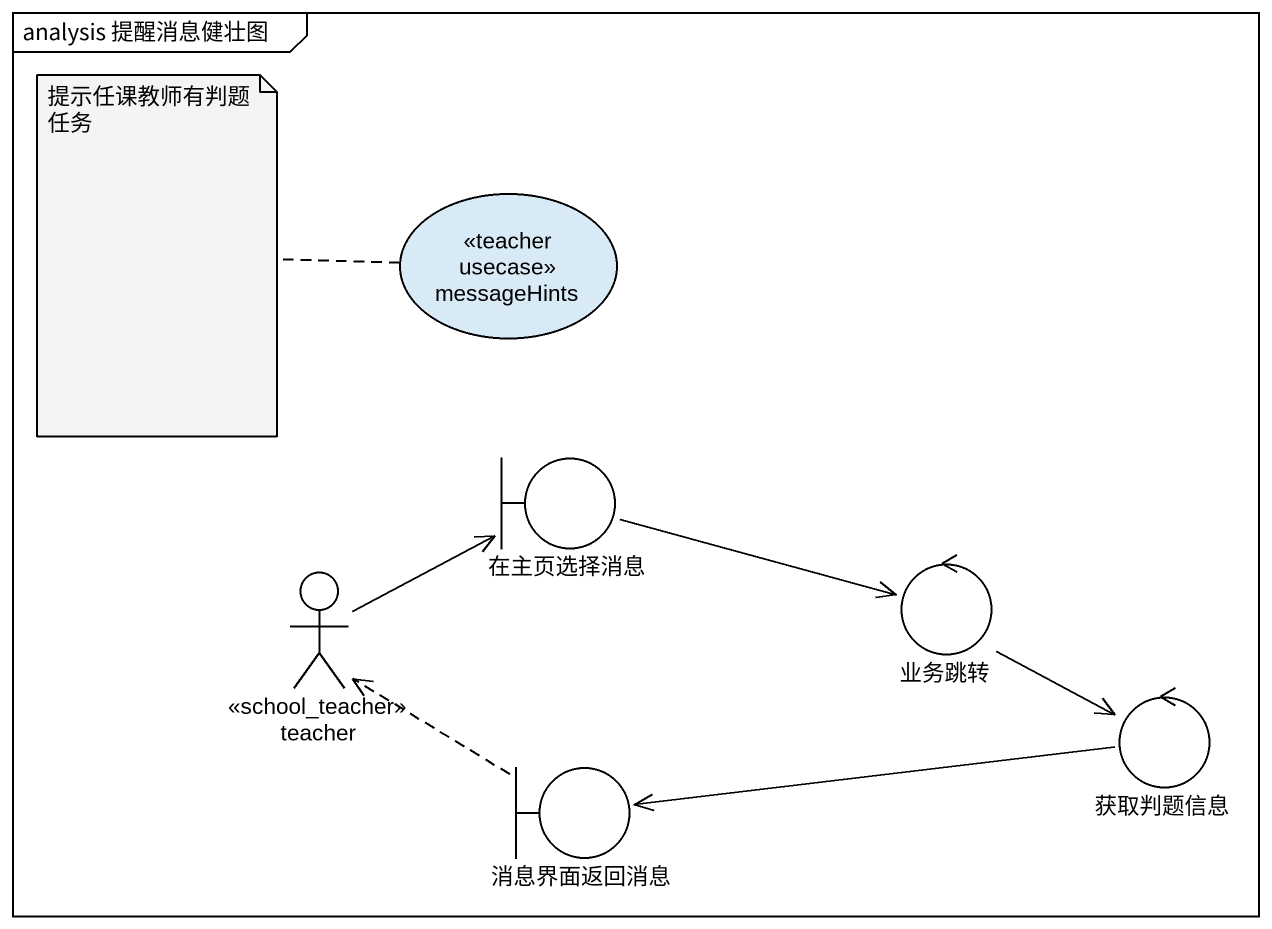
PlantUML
@startuml
mainframe analysis 提醒消息健壮图
usecase messageHints <<teacher usecase>>
boundary 在主页选择消息
actor teacher <<school_teacher>>
control 业务跳转
control 获取判题信息
boundary 消息界面返回消息
在主页选择消息 -right-> 业务跳转
teacher -right-> 在主页选择消息
业务跳转 --> 获取判题信息
获取判题信息 -left-> 消息界面返回消息
消息界面返回消息 .up.> teacher
note left of messageHints : 提示任课教师有判题任务
@enduml
